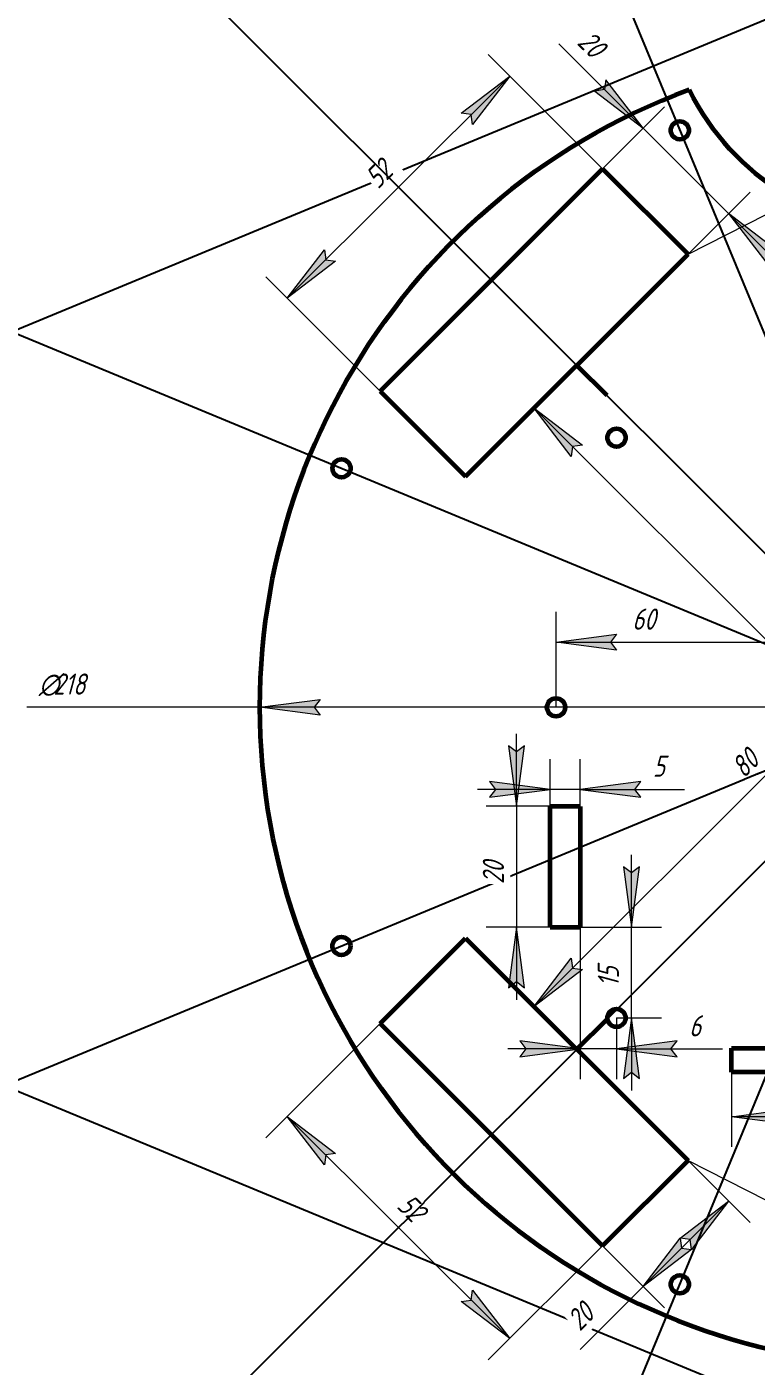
# Model space of a CAD drawing. Header units: millimetres. Extents: x -106 to 621, y -107 to 116.
# Drawn here: x 155.5 to 276.1, y -105.9 to 115.7 of the extents above; entities that cross this region are included whole.
import ezdxf

# ---------------------------------------------------------------- set-up
doc = ezdxf.new("R2010")
doc.units = ezdxf.units.MM
doc.linetypes.add('K5LT_BASIC', pattern=[0])
doc.linetypes.add('K5LT_THIN', pattern=[0])
doc.styles.add('KDIMTEXTSTYLE', font='GOST_AU.SHX', dxfattribs={"width": 0.96, "oblique": 15, "height": 5})
doc.styles.add('KTEXTSTYLE', font='GOST_AU.SHX', dxfattribs={"width": 0.96, "height": 5})
doc.dimstyles.new('KDIMSTYLE (1.00)', dxfattribs={"dimtxt": 5, "dimasz": 1, "dimexe": 2, "dimexo": 0, "dimgap": 1, "dimtad": 1, "dimtxsty": 'KDIMTEXTSTYLE', "dimsah": 1, "dimcen": 0, "dimdle": 1, "dimadec": 0, "dimazin": 0, "dimtfac": 0.667, "dimtmove": 0, "dimatfit": 3, "dimfxl": 1, "dimtvp": 1, "dimtolj": 1, "dimtzin": 0, "dimarcsym": 0})

# ---------------------------------------------------------------- blocks, each defined once
blk = doc.blocks.new('D22')
for points in [[(257.44, 98.96), (251.3, 106.96), (251.08, 105.33), (249.44, 105.1)], [(279.59, 78.68), (271.58, 84.82), (277.72, 76.82), (277.95, 78.46)]]:
    blk.add_hatch(color=7).paths.add_polyline_path(points)
at = {"color": 7, "linetype": 'K5LT_THIN', "lineweight": 18, "true_color": 0xffffff}
for p, q in [((251.3, 106.96), (251.08, 105.33)), ((257.44, 98.96), (251.3, 106.96)), ((251.08, 105.33), (249.44, 105.1)), ((249.44, 105.1), (257.44, 98.96)), ((257.44, 98.96), (250.37, 106.03)), ((250.72, 92.24), (260.98, 102.5)), ((257.44, 98.96), (271.58, 84.82)), ((264.87, 78.1), (275.12, 88.36)), ((271.58, 84.82), (277.72, 76.82)), ((279.59, 78.68), (271.58, 84.82)), ((271.58, 84.82), (280.07, 76.33)), ((277.72, 76.82), (277.95, 78.46)), ((277.95, 78.46), (279.59, 78.68))]:
    blk.add_line(p, q, dxfattribs=at)
blk.add_wipeout([(245.62, 112.2), (249.15, 115.73), (253.03, 111.85), (249.5, 108.32)])
for p, q in [((250.37, 106.03), (243.5, 112.91)), ((257.44, 98.96), (248.96, 107.45))]:
    blk.add_line(p, q, dxfattribs=at)
at = {"color": 7, "insert": (248.85, 115.43), "char_height": 3.5, "attachment_point": 1, "rotation": 315, "style": 'KTEXTSTYLE'}
blk.add_mtext('\\H3.5;\\W0.965;\\Q15;\\Q15;20', dxfattribs=at)
blk = doc.blocks.new('KDIMARROW_02')
blk.add_hatch(color=0).paths.add_polyline_path([(9, 0), (10, 1.32), (0, 0), (10, -1.32)])
at = {"color": 0, "linetype": 'K5LT_THIN', "lineweight": 18}
for p, q in [((0, 0), (-1, 0)), ((10, 1.32), (0, 0)), ((0, 0), (10, -1.32)), ((0, 0), (12, 0)), ((9, 0), (10, 1.32)), ((10, -1.32), (9, 0))]:
    blk.add_line(p, q, dxfattribs=at)
blk = doc.blocks.new('D23')
for points in [[(229.24, 99.58), (235.38, 107.58), (227.38, 101.44), (229.02, 101.22)], [(198.61, 70.81), (206.61, 76.95), (204.98, 77.18), (204.75, 78.82)]]:
    blk.add_hatch(color=7).paths.add_polyline_path(points)
at = {"color": 7, "linetype": 'K5LT_THIN', "lineweight": 18, "true_color": 0xffffff}
for p, q in [((250.72, 92.24), (231.85, 111.12)), ((227.38, 101.44), (235.38, 107.58)), ((235.38, 107.58), (229.24, 99.58)), ((229.02, 101.22), (227.38, 101.44)), ((229.24, 99.58), (229.02, 101.22)), ((198.61, 70.81), (204.75, 78.82)), ((204.75, 78.82), (204.98, 77.18)), ((206.61, 76.95), (198.61, 70.81)), ((204.98, 77.18), (206.61, 76.95)), ((213.95, 55.47), (195.08, 74.35))]:
    blk.add_line(p, q, dxfattribs=at)
blk.add_wipeout([(214.37, 87.98), (210.83, 91.51), (214.53, 95.21), (218.06, 91.68)])
blk.add_line((235.38, 107.58), (198.61, 70.81), dxfattribs=at)
at = {"color": 7, "insert": (211.13, 91.22), "char_height": 3.5, "attachment_point": 1, "rotation": 45, "style": 'KTEXTSTYLE'}
blk.add_mtext('\\H3.5;\\W0.965;\\Q15;\\Q15;52', dxfattribs=at)
blk = doc.blocks.new('KDIMARROW_01')
blk.add_hatch(color=0).paths.add_polyline_path([(0, 0), (-10, 1.32), (-9, 0), (-10, -1.32)])
at = {"color": 0, "linetype": 'K5LT_THIN', "lineweight": 18}
for p, q in [((-9, 0), (-10, 1.32)), ((-10, 1.32), (0, 0)), ((0, 0), (-10, -1.32)), ((-10, -1.32), (-9, 0)), ((0, 0), (-1, 0))]:
    blk.add_line(p, q, dxfattribs=at)
blk = doc.blocks.new('D24')
for points in [[(204.05, 1.83), (203.05, 3.15), (204.05, 4.46), (194.05, 3.15)], [(412.05, 3.15), (402.05, 4.46), (403.05, 3.15), (402.05, 1.83)]]:
    blk.add_hatch(color=7).paths.add_polyline_path(points)
at = {"color": 7, "linetype": 'K5LT_THIN', "lineweight": 18, "true_color": 0xffffff}
for p, q in [((194.05, 3.15), (204.05, 4.46)), ((204.05, 4.46), (203.05, 3.15)), ((403.05, 3.15), (402.05, 4.46)), ((402.05, 4.46), (412.05, 3.15)), ((194.05, 3.15), (155.54, 3.15)), ((204.05, 1.83), (194.05, 3.15)), ((412.05, 3.15), (194.05, 3.15)), ((203.05, 3.15), (204.05, 1.83)), ((412.05, 3.15), (402.05, 1.83)), ((402.05, 1.83), (403.05, 3.15))]:
    blk.add_line(p, q, dxfattribs=at)
blk.add_wipeout([(157.54, 4.5), (157.54, 9.58), (166.77, 9.58), (166.77, 4.5)])
at = {"color": 7, "char_height": 3.5, "attachment_point": 1, "style": 'KTEXTSTYLE'}
for s, insert in [('\\H3.5;\\W0.965;\\Q15;\\Q15;∅', (157.54, 8.74)), ('\\H3.5;\\W0.965;\\Q15;\\Q15;218', (159.95, 8.74))]:
    blk.add_mtext(s, dxfattribs=dict(at, insert=insert))
blk = doc.blocks.new('D25')
for points in [[(247.42, 46.52), (239.42, 52.66), (245.56, 44.66), (245.79, 46.29)], [(295.99, -3.91), (289.85, 4.09), (289.63, 2.45), (287.99, 2.23)]]:
    blk.add_hatch(color=7).paths.add_polyline_path(points)
at = {"color": 7, "linetype": 'K5LT_THIN', "lineweight": 18, "true_color": 0xffffff}
for p, q in [((246.48, 59.72), (235.89, 49.12)), ((239.42, 52.66), (247.42, 46.52)), ((245.56, 44.66), (239.42, 52.66)), ((245.79, 46.29), (245.56, 44.66)), ((247.42, 46.52), (245.79, 46.29)), ((287.99, 2.23), (289.63, 2.45)), ((295.99, -3.91), (287.99, 2.23)), ((289.63, 2.45), (289.85, 4.09)), ((289.85, 4.09), (295.99, -3.91)), ((303.05, 3.15), (292.46, -7.45))]:
    blk.add_line(p, q, dxfattribs=at)
blk.add_wipeout([(276.29, 17.2), (279.82, 20.74), (283.71, 16.85), (280.17, 13.32)])
blk.add_line((239.42, 52.66), (295.99, -3.91), dxfattribs=at)
at = {"color": 7, "insert": (279.53, 20.44), "char_height": 3.5, "attachment_point": 1, "rotation": 315, "style": 'KTEXTSTYLE'}
blk.add_mtext('\\H3.5;\\W0.965;\\Q15;\\Q15;80', dxfattribs=at)
blk = doc.blocks.new('D26')
for points in [[(292.01, 80.71), (286.3, 89.02), (289.67, 79.51), (290.39, 81)], [(324.48, 14.07), (321.12, 23.57), (320.4, 22.09), (318.77, 22.38)]]:
    blk.add_hatch(color=7).paths.add_polyline_path(points)
at = {"color": 7, "linetype": 'K5LT_THIN', "lineweight": 18, "true_color": 0xffffff}
for p, q in [((264.87, 78.1), (290.75, 91.29)), ((286.3, 89.02), (292.01, 80.71)), ((289.67, 79.51), (286.3, 89.02)), ((290.39, 81), (289.67, 79.51)), ((292.01, 80.71), (290.39, 81)), ((324.48, 14.07), (318.77, 22.38)), ((318.77, 22.38), (320.4, 22.09)), ((320.4, 22.09), (321.12, 23.57)), ((321.12, 23.57), (324.48, 14.07)), ((303.05, 3.15), (328.94, 16.34))]:
    blk.add_line(p, q, dxfattribs=at)
blk.add_wipeout([(315.06, 34.77), (319.51, 37.03), (323.94, 28.34), (319.49, 26.07)])
blk.add_line((286.3, 89.02), (324.48, 14.07), dxfattribs=at)
at = {"color": 7, "insert": (319.14, 36.84), "char_height": 3.5, "attachment_point": 1, "rotation": 296.9958, "style": 'KTEXTSTYLE'}
blk.add_mtext('\\H3.5;\\W0.965;\\Q15;\\Q15;84,12', dxfattribs=at)
blk = doc.blocks.new('D31')
for points in [[(265.44, -86.53), (271.58, -78.53), (263.58, -84.67), (265.22, -84.89)], [(257.44, -92.67), (265.44, -86.53), (263.81, -86.3), (263.58, -84.67)]]:
    blk.add_hatch(color=7).paths.add_polyline_path(points)
at = {"color": 7, "linetype": 'K5LT_THIN', "lineweight": 18, "true_color": 0xffffff}
for p, q in [((264.87, -71.81), (275.12, -82.06)), ((257.44, -92.67), (271.58, -78.53)), ((263.58, -84.67), (271.58, -78.53)), ((271.58, -78.53), (265.44, -86.53)), ((257.44, -92.67), (263.58, -84.67)), ((263.58, -84.67), (263.81, -86.3)), ((265.22, -84.89), (263.58, -84.67)), ((263.81, -86.3), (265.44, -86.53)), ((265.44, -86.53), (265.22, -84.89)), ((265.44, -86.53), (257.44, -92.67)), ((257.44, -92.67), (253.91, -96.2))]:
    blk.add_line(p, q, dxfattribs=at)
blk.add_wipeout([(247.74, -100.95), (244.21, -97.42), (248.09, -93.54), (251.62, -97.07)])
for p, q in [((250.72, -85.95), (260.98, -96.2)), ((253.91, -96.2), (247.03, -103.08))]:
    blk.add_line(p, q, dxfattribs=at)
at = {"color": 7, "insert": (244.51, -97.72), "char_height": 3.5, "attachment_point": 1, "rotation": 45, "style": 'KTEXTSTYLE'}
blk.add_mtext('\\H3.5;\\W0.965;\\Q15;\\Q15;20', dxfattribs=at)
blk = doc.blocks.new('D32')
for points in [[(206.61, -70.66), (198.61, -64.52), (204.75, -72.52), (204.98, -70.88)], [(235.38, -101.29), (229.24, -93.29), (229.02, -94.93), (227.38, -95.15)]]:
    blk.add_hatch(color=7).paths.add_polyline_path(points)
at = {"color": 7, "linetype": 'K5LT_THIN', "lineweight": 18, "true_color": 0xffffff}
for p, q in [((213.95, -49.18), (195.08, -68.06)), ((198.61, -64.52), (206.61, -70.66)), ((204.75, -72.52), (198.61, -64.52)), ((204.98, -70.88), (204.75, -72.52)), ((206.61, -70.66), (204.98, -70.88)), ((250.72, -85.95), (231.85, -104.82)), ((227.38, -95.15), (229.02, -94.93)), ((235.38, -101.29), (227.38, -95.15)), ((229.02, -94.93), (229.24, -93.29)), ((229.24, -93.29), (235.38, -101.29))]:
    blk.add_line(p, q, dxfattribs=at)
blk.add_wipeout([(215.78, -80.27), (219.31, -76.74), (223.01, -80.43), (219.47, -83.97)])
blk.add_line((235.38, -101.29), (198.61, -64.52), dxfattribs=at)
at = {"color": 7, "insert": (219.02, -77.04), "char_height": 3.5, "attachment_point": 1, "rotation": 315, "style": 'KTEXTSTYLE'}
blk.add_mtext('\\H3.5;\\W0.965;\\Q15;\\Q15;52', dxfattribs=at)
blk = doc.blocks.new('D33')
for points in [[(289.85, 2.2), (295.99, 10.21), (287.99, 4.07), (289.63, 3.84)], [(239.42, -46.36), (247.42, -40.22), (245.79, -40), (245.56, -38.36)]]:
    blk.add_hatch(color=7).paths.add_polyline_path(points)
at = {"color": 7, "linetype": 'K5LT_THIN', "lineweight": 18, "true_color": 0xffffff}
for p, q in [((303.05, 3.15), (292.46, 13.74)), ((287.99, 4.07), (295.99, 10.21)), ((295.99, 10.21), (289.85, 2.2)), ((289.63, 3.84), (287.99, 4.07)), ((289.85, 2.2), (289.63, 3.84)), ((239.42, -46.36), (245.56, -38.36)), ((245.56, -38.36), (245.79, -40)), ((247.42, -40.22), (239.42, -46.36)), ((245.79, -40), (247.42, -40.22)), ((246.48, -53.42), (235.89, -42.83))]:
    blk.add_line(p, q, dxfattribs=at)
blk.add_wipeout([(274.88, -9.49), (271.34, -5.96), (275.23, -2.08), (278.76, -5.61)])
blk.add_line((239.42, -46.36), (295.99, 10.21), dxfattribs=at)
at = {"color": 7, "insert": (271.64, -6.26), "char_height": 3.5, "attachment_point": 1, "rotation": 45, "style": 'KTEXTSTYLE'}
blk.add_mtext('\\H3.5;\\W0.965;\\Q15;\\Q15;80', dxfattribs=at)
blk = doc.blocks.new('D34')
blk.add_hatch(color=7).paths.add_polyline_path([(286.3, -82.73), (292.01, -74.41), (290.39, -74.71), (289.67, -73.22)])
at = {"color": 7, "linetype": 'K5LT_THIN', "lineweight": 18, "true_color": 0xffffff}
for p, q in [((303.05, 3.15), (328.94, -10.04)), ((324.48, -7.77), (321.12, -17.28)), ((321.12, -17.28), (320.4, -15.79)), ((264.87, -71.81), (290.75, -85)), ((286.3, -82.73), (289.67, -73.22)), ((292.01, -74.41), (286.3, -82.73)), ((289.67, -73.22), (290.39, -74.71)), ((290.39, -74.71), (292.01, -74.41))]:
    blk.add_line(p, q, dxfattribs=at)
blk.add_wipeout([(313.28, -27.56), (308.83, -25.3), (313.26, -16.6), (317.71, -18.87)])
blk.add_hatch(color=7).paths.add_polyline_path([(321.12, -17.28), (324.48, -7.77), (318.77, -16.08), (320.4, -15.79)])
for p, q in [((286.3, -82.73), (324.48, -7.77)), ((318.77, -16.08), (324.48, -7.77)), ((320.4, -15.79), (318.77, -16.08))]:
    blk.add_line(p, q, dxfattribs=at)
at = {"color": 7, "insert": (309.2, -25.49), "char_height": 3.5, "attachment_point": 1, "rotation": 63.0042, "style": 'KTEXTSTYLE'}
blk.add_mtext('\\H3.5;\\W0.965;\\Q15;\\Q15;84,12', dxfattribs=at)
blk = doc.blocks.new('U0')
at = {"color": 143, "linetype": 'K5LT_BASIC', "lineweight": 60, "true_color": 0x33acca}
for p, q in [((272.05, -53.23), (334.05, -53.23)), ((272.05, -57.23), (272.05, -53.23)), ((334.05, -53.23), (334.05, -57.23)), ((334.05, -57.23), (272.05, -57.23))]:
    blk.add_line(p, q, dxfattribs=at)
blk = doc.blocks.new('D43')
for points in [[(247.05, -53.36), (237.05, -52.05), (238.05, -53.36), (237.05, -54.68)], [(262.05, -53.36), (263.05, -52.05), (253.05, -53.36), (263.05, -54.68)]]:
    blk.add_hatch(color=7).paths.add_polyline_path(points)
at = {"color": 7, "linetype": 'K5LT_THIN', "lineweight": 18, "true_color": 0xffffff}
for p, q in [((247.05, -33.23), (247.05, -58.36)), ((253.05, -48.23), (253.05, -58.36)), ((247.05, -53.36), (237.05, -52.05)), ((237.05, -52.05), (238.05, -53.36)), ((263.05, -52.05), (253.05, -53.36)), ((262.05, -53.36), (263.05, -52.05)), ((247.05, -53.36), (235.05, -53.36)), ((238.05, -53.36), (237.05, -54.68)), ((237.05, -54.68), (247.05, -53.36)), ((253.05, -53.36), (247.05, -53.36)), ((253.05, -53.36), (263.05, -54.68)), ((253.05, -53.36), (263.05, -53.36)), ((263.05, -54.68), (262.05, -53.36))]:
    blk.add_line(p, q, dxfattribs=at)
blk.add_wipeout([(265.05, -52.36), (265.05, -47.37), (268.41, -47.37), (268.41, -52.36)])
for p, q in [((253.05, -53.36), (265.05, -53.36)), ((263.05, -53.36), (270.55, -53.36))]:
    blk.add_line(p, q, dxfattribs=at)
at = {"color": 7, "insert": (265.05, -47.79), "char_height": 3.5, "attachment_point": 1, "style": 'KTEXTSTYLE'}
blk.add_mtext('\\H3.5;\\W0.965;\\Q15;\\Q15;6', dxfattribs=at)
blk = doc.blocks.new('D44')
for points in [[(236.51, -13.23), (237.83, -3.23), (236.51, -4.23), (235.19, -3.23)], [(237.83, -43.23), (236.51, -33.23), (235.19, -43.23), (236.51, -42.23)]]:
    blk.add_hatch(color=7).paths.add_polyline_path(points)
at = {"color": 7, "linetype": 'K5LT_THIN', "lineweight": 18, "true_color": 0xffffff}
for p, q in [((236.51, -13.23), (236.51, -1.23)), ((236.51, -4.23), (235.19, -3.23)), ((235.19, -3.23), (236.51, -13.23)), ((236.51, -13.23), (237.83, -3.23)), ((237.83, -3.23), (236.51, -4.23)), ((242.05, -13.23), (231.51, -13.23)), ((242.05, -33.23), (231.51, -33.23)), ((236.51, -33.23), (235.19, -43.23)), ((237.83, -43.23), (236.51, -33.23)), ((236.51, -33.23), (236.51, -45.23)), ((235.19, -43.23), (236.51, -42.23)), ((236.51, -42.23), (237.83, -43.23))]:
    blk.add_line(p, q, dxfattribs=at)
blk.add_wipeout([(235.51, -26.09), (230.51, -26.09), (230.51, -20.6), (235.51, -20.6)])
blk.add_line((236.51, -13.23), (236.51, -33.23), dxfattribs=at)
at = {"color": 7, "insert": (230.93, -26.09), "char_height": 3.5, "attachment_point": 1, "rotation": 90, "style": 'KTEXTSTYLE'}
blk.add_mtext('\\H3.5;\\W0.965;\\Q15;\\Q15;20', dxfattribs=at)
blk = doc.blocks.new('D45')
for points in [[(232.05, -11.73), (242.05, -10.42), (232.05, -9.1), (233.05, -10.42)], [(256.05, -10.42), (257.05, -9.1), (247.05, -10.42), (257.05, -11.73)]]:
    blk.add_hatch(color=7).paths.add_polyline_path(points)
at = {"color": 7, "linetype": 'K5LT_THIN', "lineweight": 18, "true_color": 0xffffff}
for p, q in [((242.05, -13.23), (242.05, -5.42)), ((247.05, -13.23), (247.05, -5.42)), ((242.05, -10.42), (230.05, -10.42)), ((242.05, -10.42), (232.05, -9.1)), ((232.05, -9.1), (233.05, -10.42)), ((233.05, -10.42), (232.05, -11.73)), ((232.05, -11.73), (242.05, -10.42)), ((247.05, -10.42), (242.05, -10.42)), ((257.05, -9.1), (247.05, -10.42)), ((247.05, -10.42), (257.05, -11.73)), ((247.05, -10.42), (257.05, -10.42)), ((256.05, -10.42), (257.05, -9.1)), ((257.05, -11.73), (256.05, -10.42))]:
    blk.add_line(p, q, dxfattribs=at)
blk.add_wipeout([(259.05, -9.42), (259.05, -4.42), (262.14, -4.42), (262.14, -9.42)])
for p, q in [((247.05, -10.42), (259.05, -10.42)), ((257.05, -10.42), (264.27, -10.42))]:
    blk.add_line(p, q, dxfattribs=at)
at = {"color": 7, "insert": (259.05, -4.84), "char_height": 3.5, "attachment_point": 1, "style": 'KTEXTSTYLE'}
blk.add_mtext('\\H3.5;\\W0.965;\\Q15;\\Q15;5', dxfattribs=at)
blk = doc.blocks.new('D46')
for points in [[(255.51, -33.23), (256.83, -23.23), (255.51, -24.23), (254.19, -23.23)], [(256.83, -58.23), (255.51, -48.23), (254.19, -58.23), (255.51, -57.23)]]:
    blk.add_hatch(color=7).paths.add_polyline_path(points)
at = {"color": 7, "linetype": 'K5LT_THIN', "lineweight": 18, "true_color": 0xffffff}
for p, q in [((255.51, -33.23), (255.51, -21.23)), ((255.51, -24.23), (254.19, -23.23)), ((254.19, -23.23), (255.51, -33.23)), ((255.51, -33.23), (256.83, -23.23)), ((256.83, -23.23), (255.51, -24.23)), ((247.05, -33.23), (260.51, -33.23)), ((253.05, -48.23), (260.51, -48.23)), ((255.51, -48.23), (254.19, -58.23)), ((256.83, -58.23), (255.51, -48.23)), ((255.51, -48.23), (255.51, -60.23)), ((254.19, -58.23), (255.51, -57.23)), ((255.51, -57.23), (256.83, -58.23))]:
    blk.add_line(p, q, dxfattribs=at)
blk.add_wipeout([(254.51, -43.08), (249.52, -43.08), (249.52, -38.57), (254.51, -38.57)])
blk.add_line((255.51, -48.23), (255.51, -33.23), dxfattribs=at)
at = {"color": 7, "insert": (249.94, -43.08), "char_height": 3.5, "attachment_point": 1, "rotation": 90, "style": 'KTEXTSTYLE'}
blk.add_mtext('\\H3.5;\\W0.965;\\Q15;\\Q15;15', dxfattribs=at)
blk = doc.blocks.new('D47')
for points in [[(281.05, -64.58), (282.05, -63.26), (272.05, -64.58), (282.05, -65.89)], [(334.05, -64.58), (324.05, -63.26), (325.05, -64.58), (324.05, -65.89)]]:
    blk.add_hatch(color=7).paths.add_polyline_path(points)
at = {"color": 7, "linetype": 'K5LT_THIN', "lineweight": 18, "true_color": 0xffffff}
for p, q in [((272.05, -57.23), (272.05, -69.58)), ((334.05, -57.23), (334.05, -69.58)), ((272.05, -64.58), (282.05, -63.26)), ((282.05, -63.26), (281.05, -64.58)), ((325.05, -64.58), (324.05, -63.26)), ((324.05, -63.26), (334.05, -64.58)), ((282.05, -65.89), (272.05, -64.58)), ((281.05, -64.58), (282.05, -65.89)), ((334.05, -64.58), (324.05, -65.89)), ((324.05, -65.89), (325.05, -64.58))]:
    blk.add_line(p, q, dxfattribs=at)
blk.add_wipeout([(300.19, -63.58), (300.19, -58.58), (305.68, -58.58), (305.68, -63.58)])
blk.add_line((334.05, -64.58), (272.05, -64.58), dxfattribs=at)
at = {"color": 7, "insert": (300.19, -59), "char_height": 3.5, "attachment_point": 1, "style": 'KTEXTSTYLE'}
blk.add_mtext('\\H3.5;\\W0.965;\\Q15;\\Q15;62', dxfattribs=at)
blk = doc.blocks.new('D75')
for points in [[(252.05, 13.92), (253.05, 15.24), (243.05, 13.92), (253.05, 12.6)], [(293.05, 12.6), (303.05, 13.92), (293.05, 15.24), (294.05, 13.92)]]:
    blk.add_hatch(color=7).paths.add_polyline_path(points)
at = {"color": 7, "linetype": 'K5LT_THIN', "lineweight": 18, "true_color": 0xffffff}
for p, q in [((243.05, 3.15), (243.05, 18.92)), ((303.05, 3.15), (303.05, 18.92)), ((243.05, 13.92), (253.05, 15.24)), ((253.05, 12.6), (243.05, 13.92)), ((253.05, 15.24), (252.05, 13.92)), ((252.05, 13.92), (253.05, 12.6)), ((294.05, 13.92), (293.05, 15.24)), ((293.05, 15.24), (303.05, 13.92)), ((303.05, 13.92), (293.05, 12.6)), ((293.05, 12.6), (294.05, 13.92))]:
    blk.add_line(p, q, dxfattribs=at)
blk.add_wipeout([(255.64, 14.92), (255.64, 19.91), (261.13, 19.91), (261.13, 14.92)])
blk.add_line((243.05, 13.92), (303.05, 13.92), dxfattribs=at)
at = {"color": 7, "insert": (255.64, 19.49), "char_height": 3.5, "attachment_point": 1, "style": 'KTEXTSTYLE'}
blk.add_mtext('\\H3.5;\\W0.965;\\Q15;\\Q15;60', dxfattribs=at)

msp = doc.modelspace()

# ---------------------------------------------------------------- linework, layer by layer
at = {"color": 143, "linetype": 'K5LT_BASIC', "lineweight": 60, "true_color": 0x33acca}
for p, q in [((250.723, 92.243), (213.953, 55.473)), ((264.865, 78.101), (250.723, 92.243)), ((228.096, 41.331), (264.865, 78.101)), ((246.48, 59.716), (251.43, 54.766)), ((213.953, 55.473), (228.096, 41.331)), ((213.953, -49.179), (228.096, -35.036)), ((228.096, -35.036), (264.865, -71.806)), ((246.48, -53.421), (251.43, -48.471)), ((250.723, -85.948), (213.953, -49.179)), ((264.865, -71.806), (250.723, -85.948))]:
    msp.add_line(p, q, dxfattribs=at)
at = {"color": 232, "true_color": 0xc52b79}
for p, direction in [((-0.678, 1.637), (0.9238795, 0.3826834)), ((1.221, 2.947), (0.9238795, -0.3826834))]:
    msp.add_xline(p, direction, dxfattribs=at)
at = {"color": 143, "linetype": 'K5LT_BASIC', "lineweight": 60, "true_color": 0x33acca}
for centre in [(207.584, 42.69), (207.561, -36.33)]:
    msp.add_circle(centre, 1.5, dxfattribs=at)
msp.add_arc((303.049, 3.147), 109, 110.41352, 69.58648, dxfattribs=at)

# ---------------------------------------------------------------- next in the draw order: dimensions: what is measured, and where the dimension line sits
at = {"color": 7, "true_color": 0xffffff}
for base, p1, p2, angle, override, picture, middle in [((257.443, 98.962), (264.865, 78.101), (250.723, 92.243), 135, {"dimexo": 0, "dimpost": '\\H3.5;\\W0.965;\\Q15;<>', "dimblk1": 'KDIMARROW_02', "dimblk2": 'KDIMARROW_02', "dimse1": 0, "dimse2": 0, "dimclrt": 7, "dimtol": 1, "dimtp": 0, "dimtm": 0, "dimtdec": 5, "dimtolj": 1}, 'D22', (246.935, 109.47)), ((257.443, -92.668), (264.865, -71.806), (250.723, -85.948), 225, {"dimexo": 0, "dimpost": '\\H3.5;\\W0.965;\\Q15;<>', "dimblk1": 'KDIMARROW_01', "dimblk2": 'KDIMARROW_01', "dimse1": 0, "dimse2": 0, "dimclrt": 7, "dimtol": 1, "dimtp": 0, "dimtm": 0, "dimtdec": 5, "dimtolj": 1}, 'D31', (250.471, -99.639))]:
    dim = msp.add_linear_dim(base=base, p1=p1, p2=p2, angle=angle, dimstyle='KDIMSTYLE (1.00)', override=override, dxfattribs=at)
    dim.commit()
    dim.dimension.update_dxf_attribs({"geometry": picture, "text_midpoint": middle, "dimtype": 161})
dim = msp.add_diameter_dim_2p(p1=(412.049, 3.147), p2=(194.049, 3.147), dimstyle='KDIMSTYLE (1.00)', override={"dimpost": '\\H3.5;\\W0.965;\\Q15;<>', "dimblk1": 'KDIMARROW_01', "dimblk2": 'KDIMARROW_01', "dimclrt": 7, "dimtol": 1, "dimtp": 0, "dimtm": 0, "dimtdec": 5, "dimatfit": 2, "dimtolj": 1}, dxfattribs=at)
dim.commit()
dim.dimension.update_dxf_attribs({"geometry": 'D24', "text_midpoint": (162.347, 3.147), "dimtype": 163})

# ---------------------------------------------------------------- next in the draw order: linework, layer by layer
at = {"color": 143, "linetype": 'K5LT_BASIC', "lineweight": 60, "true_color": 0x33acca}
for centre in [(263.506, 98.612), (263.506, -92.318)]:
    msp.add_circle(centre, 1.5, dxfattribs=at)

# ---------------------------------------------------------------- next in the draw order: dimensions: what is measured, and where the dimension line sits
at = {"color": 7, "true_color": 0xffffff}
for base, p1, p2, angle, picture, middle in [((235.382, 107.584), (213.953, 55.473), (250.723, 92.243), 45, 'D23', (216.997, 89.199)), ((235.382, -101.289), (213.953, -49.179), (250.723, -85.948), 315, 'D32', (216.997, -82.904))]:
    dim = msp.add_linear_dim(base=base, p1=p1, p2=p2, angle=angle, dimstyle='KDIMSTYLE (1.00)', override={"dimexo": 0, "dimpost": '\\H3.5;\\W0.965;\\Q15;<>', "dimblk1": 'KDIMARROW_01', "dimblk2": 'KDIMARROW_01', "dimse1": 0, "dimse2": 0, "dimclrt": 7, "dimtol": 1, "dimtp": 0, "dimtm": 0, "dimtdec": 5, "dimtolj": 1}, dxfattribs=at)
    dim.commit()
    dim.dimension.update_dxf_attribs({"geometry": picture, "text_midpoint": middle, "dimtype": 161})

# ---------------------------------------------------------------- next in the draw order: dimensions: what is measured, and where the dimension line sits
dim = msp.add_linear_dim(base=(239.422, 52.658), p1=(303.049, 3.147), p2=(246.48, 59.716), angle=135, dimstyle='KDIMSTYLE (1.00)', override={"dimexo": 0, "dimpost": '\\H3.5;\\W0.965;\\Q15;<>', "dimblk1": 'KDIMARROW_01', "dimblk2": 'KDIMARROW_01', "dimse1": 0, "dimse2": 0, "dimclrt": 7, "dimtol": 1, "dimtp": 0, "dimtm": 0, "dimtdec": 5, "dimtolj": 1}, dxfattribs=at)
dim.commit()
dim.dimension.update_dxf_attribs({"geometry": 'D25', "text_midpoint": (277.606, 14.474), "dimtype": 161})

# ---------------------------------------------------------------- next in the draw order: linework, layer by layer
at = {"color": 143, "linetype": 'K5LT_BASIC', "lineweight": 60, "true_color": 0x33acca}
msp.add_circle((253.049, 47.766), 1.5, dxfattribs=at)

# ---------------------------------------------------------------- next in the draw order: dimensions: what is measured, and where the dimension line sits
at = {"color": 7, "true_color": 0xffffff}
dim = msp.add_linear_dim(base=(286.3, 89.02), p1=(303.049, 3.147), p2=(264.865, 78.101), angle=116.99584, dimstyle='KDIMSTYLE (1.00)', override={"dimexo": 0, "dimpost": '\\H3.5;\\W0.965;\\Q15;<>', "dimblk1": 'KDIMARROW_01', "dimblk2": 'KDIMARROW_01', "dimse1": 0, "dimse2": 0, "dimclrt": 7, "dimtol": 1, "dimtp": 0, "dimtm": 0, "dimtdec": 5, "dimtolj": 1}, dxfattribs=at)
dim.commit()
dim.dimension.update_dxf_attribs({"geometry": 'D26', "text_midpoint": (316.476, 29.785), "dimtype": 161})

# ---------------------------------------------------------------- next in the draw order: linework, layer by layer
at = {"color": 143, "linetype": 'K5LT_BASIC', "lineweight": 60, "true_color": 0x33acca}
msp.add_arc((303.049, 124.298), 42.5, 206.54905, 333.45095, dxfattribs=at)

# ---------------------------------------------------------------- next in the draw order: dimensions: what is measured, and where the dimension line sits
at = {"color": 7, "true_color": 0xffffff}
dim = msp.add_linear_dim(base=(239.422, -46.363), p1=(303.049, 3.147), p2=(246.48, -53.421), angle=225, dimstyle='KDIMSTYLE (1.00)', override={"dimexo": 0, "dimpost": '\\H3.5;\\W0.965;\\Q15;<>', "dimblk1": 'KDIMARROW_01', "dimblk2": 'KDIMARROW_01', "dimse1": 0, "dimse2": 0, "dimclrt": 7, "dimtol": 1, "dimtp": 0, "dimtm": 0, "dimtdec": 5, "dimtolj": 1}, dxfattribs=at)
dim.commit()
dim.dimension.update_dxf_attribs({"geometry": 'D33', "text_midpoint": (277.606, -8.179), "dimtype": 161})

# ---------------------------------------------------------------- next in the draw order: linework, layer by layer
at = {"color": 143, "linetype": 'K5LT_BASIC', "lineweight": 60, "true_color": 0x33acca}
for p, q in [((242.049, -33.234), (242.049, -13.234)), ((247.049, -13.234), (242.049, -13.234)), ((247.049, -13.234), (247.049, -33.234)), ((242.049, -33.234), (247.049, -33.234))]:
    msp.add_line(p, q, dxfattribs=at)
for centre in [(243.049, 3.147), (253.049, -48.234)]:
    msp.add_circle(centre, 1.5, dxfattribs=at)

# ---------------------------------------------------------------- next in the draw order: dimensions: what is measured, and where the dimension line sits
at = {"color": 7, "true_color": 0xffffff}
dim = msp.add_linear_dim(base=(286.3, -82.725), p1=(303.049, 3.147), p2=(264.865, -71.806), angle=243.00416, dimstyle='KDIMSTYLE (1.00)', override={"dimexo": 0, "dimpost": '\\H3.5;\\W0.965;\\Q15;<>', "dimblk1": 'KDIMARROW_01', "dimblk2": 'KDIMARROW_01', "dimse1": 0, "dimse2": 0, "dimclrt": 7, "dimtol": 1, "dimtp": 0, "dimtm": 0, "dimtdec": 5, "dimtolj": 1}, dxfattribs=at)
dim.commit()
dim.dimension.update_dxf_attribs({"geometry": 'D34', "text_midpoint": (316.476, -23.491), "dimtype": 161})

# ---------------------------------------------------------------- next in the draw order: linework, layer by layer
at = {"color": 232, "true_color": 0xc52b79}
for p, direction in [((45.493, 109.83), (0.9238795, -0.3826834)), ((43.241, -104.393), (0.9238795, 0.3826834)), ((303.049, 3.147), (0.7071068, -0.7071068)), ((303.049, 3.147), (0.7071068, 0.7071068)), ((259.781, 107.605), (0.3826834, -0.9238795)), ((257.556, -106.683), (0.3826834, 0.9238795))]:
    msp.add_xline(p, direction, dxfattribs=at)

# ---------------------------------------------------------------- next in the draw order: block references
msp.add_blockref('U0', (0, 0))

# ---------------------------------------------------------------- next in the draw order: dimensions: what is measured, and where the dimension line sits
at = {"color": 7, "true_color": 0xffffff}
for base, p1, p2, override, picture, middle in [((243.049, 13.919), (303.049, 3.147), (243.049, 3.147), {"dimexo": 0, "dimpost": '\\H3.5;\\W0.965;\\Q15;<>', "dimblk1": 'KDIMARROW_01', "dimblk2": 'KDIMARROW_01', "dimse1": 0, "dimse2": 0, "dimclrt": 7, "dimtol": 1, "dimtp": 0, "dimtm": 0, "dimtdec": 5, "dimtolj": 1}, 'D75', (258.501, 13.919)), ((253.049, -53.363), (247.049, -33.234), (253.049, -48.234), {"dimexo": 0, "dimpost": '\\H3.5;\\W0.965;\\Q15;<>', "dimblk1": 'KDIMARROW_02', "dimblk2": 'KDIMARROW_02', "dimse1": 0, "dimse2": 0, "dimclrt": 7, "dimtol": 1, "dimtp": 0, "dimtm": 0, "dimtdec": 5, "dimtolj": 1}, 'D43', (266.797, -53.363)), ((334.049, -64.575), (272.049, -57.234), (334.049, -57.234), {"dimexo": 0, "dimpost": '\\H3.5;\\W0.965;\\Q15;<>', "dimblk1": 'KDIMARROW_01', "dimblk2": 'KDIMARROW_01', "dimse1": 0, "dimse2": 0, "dimclrt": 7, "dimtol": 1, "dimtp": 0, "dimtm": 0, "dimtdec": 5, "dimtolj": 1}, 'D47', (303.049, -64.575))]:
    dim = msp.add_linear_dim(base=base, p1=p1, p2=p2, dimstyle='KDIMSTYLE (1.00)', override=override, dxfattribs=at)
    dim.commit()
    dim.dimension.update_dxf_attribs({"geometry": picture, "text_midpoint": middle, "dimtype": 160})

# ---------------------------------------------------------------- next in the draw order: dimensions: what is measured, and where the dimension line sits
for base, p1, p2, picture, middle in [((236.509, -13.234), (242.049, -33.234), (242.049, -13.234), 'D44', (236.509, -23.234)), ((255.511, -48.234), (247.049, -33.234), (253.049, -48.234), 'D46', (255.511, -40.734))]:
    dim = msp.add_linear_dim(base=base, p1=p1, p2=p2, angle=90, dimstyle='KDIMSTYLE (1.00)', override={"dimexo": 0, "dimpost": '\\H3.5;\\W0.965;\\Q15;<>', "dimblk1": 'KDIMARROW_02', "dimblk2": 'KDIMARROW_02', "dimse1": 0, "dimse2": 0, "dimclrt": 7, "dimtol": 1, "dimtp": 0, "dimtm": 0, "dimtdec": 5, "dimtolj": 1}, dxfattribs=at)
    dim.commit()
    dim.dimension.update_dxf_attribs({"geometry": picture, "text_midpoint": middle, "dimtype": 160})

# ---------------------------------------------------------------- next in the draw order: dimensions: what is measured, and where the dimension line sits
dim = msp.add_linear_dim(base=(247.049, -10.418), p1=(242.049, -13.234), p2=(247.049, -13.234), dimstyle='KDIMSTYLE (1.00)', override={"dimexo": 0, "dimpost": '\\H3.5;\\W0.965;\\Q15;<>', "dimblk1": 'KDIMARROW_02', "dimblk2": 'KDIMARROW_02', "dimse1": 0, "dimse2": 0, "dimclrt": 7, "dimtol": 1, "dimtp": 0, "dimtm": 0, "dimtdec": 5, "dimtolj": 1}, dxfattribs=at)
dim.commit()
dim.dimension.update_dxf_attribs({"geometry": 'D45', "text_midpoint": (260.658, -10.418), "dimtype": 160})

doc.saveas('drawing.dxf')
